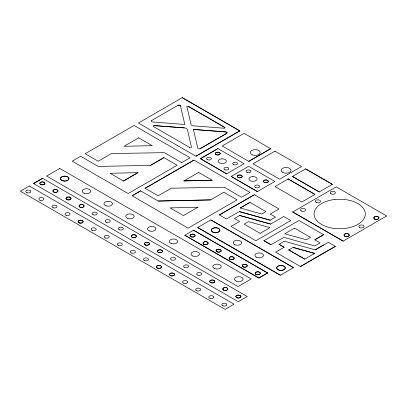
<?xml version="1.0" encoding="UTF-8"?>
<svg xmlns="http://www.w3.org/2000/svg" width="407" height="407" viewBox="0 0 407 407"><rect width="100%" height="100%" fill="white"/><g stroke="black" fill="none" stroke-linecap="round" stroke-linejoin="round"><path stroke-width="0.61" d="M186.91 106.614L191.056 124.644A3.429 1.979 0 0 0 193.096 125.819L224.181 128.236A0.783 0.453 0 0 0 224.99 127.986A0.783 0.453 0 0 0 224.842 127.467L188.324 106.334M29.329 185.963L20.35 191.173L225.03 309.345L234.01 304.161L29.329 185.989M33.588 183.506L42.567 178.322L247.247 296.545L238.273 301.729L33.588 183.557L42.567 178.322M182.275 97.68L239.794 130.891L182.275 97.655L138.4 123.011L195.92 156.222L239.794 130.891L195.92 156.222M151.602 120.553L177.788 105.413A1.608 0.931 0 0 1 179.441 105.189A1.608 0.931 0 0 1 180.52 105.947L184.834 124.491L152.432 121.947A1.552 0.895 0 0 1 151.602 120.553L151.602 120.528M138.68 137.82L124.043 146.296L152.254 145.681L138.68 137.846M123.474 181.008L137.948 172.629L123.474 181.008L110.134 173.28L137.948 172.629M150.682 165.303L163.95 157.616L177.162 165.242L128.195 193.539L72.202 161.187L80.693 156.283L98.26 166.453L150.682 165.278L163.95 157.616M200.046 148.758L226.928 133.211A1.547 0.895 0 0 0 225.737 131.944L193.442 129.431L225.737 131.97A1.547 0.895 0 0 1 226.928 133.237L200.046 148.758A1.435 0.829 0 0 1 197.807 148.158L193.442 129.431M181.67 162.668L190.059 157.799L134.066 125.468L85.19 153.714L98.194 161.223L111.411 153.561L164.377 152.656L181.67 162.642M132.127 195.787L140.624 190.883L158.191 201.048L210.607 199.898L223.875 192.216L237.088 199.868L188.12 228.139L132.127 195.813L140.624 190.908M145.116 188.314L193.991 160.068L249.984 192.419L241.595 197.263L224.303 187.251L171.337 188.187L158.12 195.818L145.116 188.288L193.991 160.093M200.432 158.679L217.938 148.57L244.124 163.716L226.618 173.825L200.432 158.679L226.618 173.825M200.432 158.705L217.938 148.57M183.969 180.896L198.606 172.415L212.179 180.281L183.969 180.896L212.179 180.281M248.769 161.36L270.686 148.682L248.769 161.36L222.191 145.986L244.103 133.338L270.686 148.708M231.171 176.45L248.677 166.321L274.862 181.466L257.361 191.57L231.171 176.424L257.361 191.57M219.378 214.952L254.365 194.724L279.024 208.984L270.202 214.077L275.554 217.165L270.263 220.212L239.341 211.599L226.358 218.981L219.378 214.921L254.365 194.75M293.518 267.633L280.377 275.249L197.705 227.518L210.846 219.902L293.518 267.658L210.846 219.928M184.819 235.261L193.539 230.179L267.608 272.939L258.888 278.027L184.819 235.261L258.888 277.976L267.608 272.939M288.141 178.953L275.01 186.559L301.816 202.035L314.947 194.429L288.141 178.953L314.947 194.429M292.465 176.48L305.596 168.874L332.407 184.351L319.271 191.956L292.465 176.48L319.271 191.956M240.206 207.992L249.959 202.36L265.913 211.599L261.732 214.011L240.206 208.018L249.959 202.36M239.703 215.445L234.417 218.523L239.586 221.51L231.049 226.44L255.855 240.761L290.781 220.574L283.735 216.504L270.63 224.084L239.703 215.471L270.63 224.084M292.74 212.001L336.228 186.869L386.65 215.98L343.162 241.112L292.74 211.976L343.162 241.112M260.119 233.369L270.019 227.625L248.494 221.632L244.164 224.13L260.119 233.338M263.96 240.715L298.952 220.492L323.606 234.753L314.789 239.84L320.136 242.928L314.85 245.976L283.923 237.337L270.94 244.744L263.96 240.715L270.94 244.744M294.541 228.129L284.793 233.786L306.318 239.779L310.495 237.367L294.541 228.154M278.999 244.292L284.289 241.214L315.211 249.852L328.317 242.267L335.368 246.362L300.437 266.529L275.636 252.182L284.172 247.253L278.999 244.266L284.172 247.278M288.751 249.923L293.081 247.395L314.606 253.393L304.706 259.132L288.751 249.923L304.706 259.132M314.789 239.815L323.606 234.727M323.677 244.973L315.211 249.852M300.437 266.529L335.368 246.337M153.938 125.56L184.274 127.869A3.724 2.147 0 0 1 187.464 129.736L191.473 147.202A1.206 0.697 0 0 1 189.942 147.639L153.297 126.46A1.313 0.758 0 0 1 153.938 125.585L184.274 127.895M334.895 199.486L341.565 199.237A25.595 14.779 0 0 1 365.252 213.126A25.595 14.779 0 0 1 344.495 228.495L337.825 228.739A25.595 14.779 0 0 1 314.143 214.83A25.595 14.779 0 0 1 334.895 199.461M158.191 201.048L210.607 199.898M239.341 211.599L270.263 220.212M314.606 253.419L293.081 247.395M189.662 147.532L189.245 147.288M305.596 168.9L332.407 184.376M188.238 106.334L224.842 127.467M280.377 275.249L197.705 227.518M267.608 272.99L193.539 230.179M180.52 105.947L180.52 105.973A1.608 0.931 0 0 0 179.441 105.215A1.608 0.931 0 0 0 177.788 105.438L177.788 105.438M186.91 106.639A0.941 0.544 0 0 1 188.105 106.298M59.773 168.447L46.627 176.063L238.049 286.579L251.195 278.968L59.773 168.473M274.949 151.145L253.037 163.823L279.619 179.172L301.531 166.494L274.949 151.17M197.873 207.224L183.404 215.608L170.06 207.906L197.873 207.249M222.008 158.827L220.965 158.974A4.09 2.361 0 0 0 218.269 161.671A4.09 2.361 0 0 0 222.548 163.568L223.596 163.421A4.09 2.361 0 0 0 226.287 160.75A4.09 2.361 0 0 0 222.008 158.852M252.752 176.577L251.704 176.724A4.09 2.361 0 0 0 249.008 179.421A4.09 2.361 0 0 0 253.286 181.313L254.334 181.166A4.09 2.361 0 0 0 257.031 178.495A4.09 2.361 0 0 0 252.752 176.602M26.999 192.735A2.518 1.455 0 0 0 30.83 191.529A2.518 1.455 0 0 0 27.106 190.217A2.518 1.455 0 0 0 26.999 192.735M40.069 200.254A2.518 1.455 0 0 0 43.9 199.048A2.518 1.455 0 0 0 40.176 197.736A2.518 1.455 0 0 0 40.069 200.254M53.139 207.799A2.518 1.455 0 0 0 56.97 206.593A2.518 1.455 0 0 0 53.246 205.281A2.518 1.455 0 0 0 53.139 207.799M66.209 215.344A2.518 1.455 0 0 0 70.04 214.138A2.518 1.455 0 0 0 66.31 212.825A2.518 1.455 0 0 0 66.209 215.344M79.273 222.914A2.518 1.455 0 0 0 83.104 221.708A2.518 1.455 0 0 0 79.38 220.37A2.518 1.455 0 0 0 79.273 222.888A2.518 1.455 0 0 0 83.104 221.683A2.518 1.455 0 0 0 79.38 220.396A2.518 1.455 0 0 0 79.273 222.914M92.343 230.459A2.518 1.455 0 0 0 96.174 229.253A2.518 1.455 0 0 0 92.45 227.94A2.518 1.455 0 0 0 92.343 230.459M105.413 238.003A2.518 1.455 0 0 0 109.244 236.798A2.518 1.455 0 0 0 105.52 235.485A2.518 1.455 0 0 0 105.413 238.003M118.483 245.548A2.518 1.455 0 0 0 122.314 244.342A2.518 1.455 0 0 0 118.585 243.03A2.518 1.455 0 0 0 118.483 245.548M131.547 253.068A2.518 1.455 0 0 0 135.383 251.862A2.518 1.455 0 0 0 131.654 250.549A2.518 1.455 0 0 0 131.547 253.068M144.617 260.612A2.518 1.455 0 0 0 148.448 259.407A2.518 1.455 0 0 0 144.724 258.094A2.518 1.455 0 0 0 144.617 260.612M157.687 268.182A2.518 1.455 0 0 0 161.518 266.977A2.518 1.455 0 0 0 157.794 265.639A2.518 1.455 0 0 0 157.687 268.157A2.518 1.455 0 0 0 161.518 266.951A2.518 1.455 0 0 0 157.794 265.664A2.518 1.455 0 0 0 157.687 268.182M170.757 275.732A2.518 1.455 0 0 0 174.588 274.522A2.518 1.455 0 0 0 170.859 273.209A2.518 1.455 0 0 0 170.757 275.702A2.518 1.455 0 0 0 174.588 274.496A2.518 1.455 0 0 0 170.859 273.183A2.518 1.455 0 0 0 170.757 275.732M183.822 283.252A2.518 1.455 0 0 0 187.658 282.041A2.518 1.455 0 0 0 183.928 280.728A2.518 1.455 0 0 0 183.822 283.252M196.891 290.822A2.518 1.455 0 0 0 200.722 289.611A2.518 1.455 0 0 0 196.998 288.304A2.518 1.455 0 0 0 196.891 290.822M209.961 298.367A2.518 1.455 0 0 0 213.792 297.161A2.518 1.455 0 0 0 210.068 295.848A2.518 1.455 0 0 0 209.961 298.367M223.031 305.911A2.518 1.455 0 0 0 226.862 304.706A2.518 1.455 0 0 0 223.133 303.393A2.518 1.455 0 0 0 223.031 305.911M236.589 281.237A4.238 2.447 0 0 0 243.025 279.197A4.238 2.447 0 0 0 236.747 276.999A4.238 2.447 0 0 0 236.589 281.237M190.751 236.609A2.528 1.46 0 0 0 194.973 235.943A2.528 1.46 0 0 0 191.86 234.162A2.528 1.46 0 0 0 190.751 236.609A2.528 1.46 0 0 0 194.973 235.994A2.528 1.46 0 0 0 191.86 234.218A2.528 1.46 0 0 0 190.751 236.66M203.8 244.144A2.528 1.46 0 0 0 208.023 243.472A2.528 1.46 0 0 0 204.909 241.697A2.528 1.46 0 0 0 203.8 244.144M216.85 251.674A2.528 1.46 0 0 0 221.067 251.007A2.528 1.46 0 0 0 217.959 249.232A2.528 1.46 0 0 0 216.85 251.674A2.528 1.46 0 0 0 221.067 251.058A2.528 1.46 0 0 0 217.959 249.282A2.528 1.46 0 0 0 216.85 251.73M229.899 259.208A2.528 1.46 0 0 0 234.117 258.542A2.528 1.46 0 0 0 231.008 256.766A2.528 1.46 0 0 0 229.899 259.208M242.948 266.743A2.528 1.46 0 0 0 247.166 266.076A2.528 1.46 0 0 0 244.058 264.301A2.528 1.46 0 0 0 242.948 266.743M255.993 274.277A2.528 1.46 0 0 0 260.215 273.611A2.528 1.46 0 0 0 257.107 271.835A2.528 1.46 0 0 0 255.993 274.277M212.647 231.965A4.268 2.462 0 0 0 219.765 230.815A4.268 2.462 0 0 0 214.479 227.834A4.268 2.462 0 0 0 212.647 231.965A4.268 2.462 0 0 0 219.765 230.84A4.268 2.462 0 0 0 214.479 227.859A4.268 2.462 0 0 0 212.647 231.99M234.432 244.541A4.268 2.462 0 0 0 241.549 243.391A4.268 2.462 0 0 0 236.263 240.41A4.268 2.462 0 0 0 234.432 244.541M256.217 257.122A4.268 2.462 0 0 0 263.334 255.967A4.268 2.462 0 0 0 258.048 252.986A4.268 2.462 0 0 0 256.217 257.122M278.001 269.699A4.268 2.462 0 0 0 285.119 268.549A4.268 2.462 0 0 0 279.833 265.562A4.268 2.462 0 0 0 278.001 269.699A4.268 2.462 0 0 0 285.119 268.574A4.268 2.462 0 0 0 279.833 265.588A4.268 2.462 0 0 0 278.001 269.724M331.039 193.813A2.584 1.491 0 0 0 335.327 193.076A2.584 1.491 0 0 0 332.066 191.3A2.584 1.491 0 0 0 331.039 193.813M316.158 202.406A2.584 1.491 0 0 0 320.446 201.663A2.584 1.491 0 0 0 317.19 199.888A2.584 1.491 0 0 0 316.158 202.406M301.282 210.994A2.584 1.491 0 0 0 305.571 210.251A2.584 1.491 0 0 0 302.315 208.481A2.584 1.491 0 0 0 301.282 210.994M374.623 218.981A2.584 1.491 0 0 0 378.912 218.238A2.584 1.491 0 0 0 375.656 216.463A2.584 1.491 0 0 0 374.623 218.981M359.747 227.569A2.584 1.491 0 0 0 364.036 226.826A2.584 1.491 0 0 0 360.775 225.056A2.584 1.491 0 0 0 359.747 227.569M344.866 236.157A2.584 1.491 0 0 0 349.155 235.419A2.584 1.491 0 0 0 345.899 233.643A2.584 1.491 0 0 0 344.866 236.157A2.584 1.491 0 0 0 349.155 235.444A2.584 1.491 0 0 0 345.899 233.669A2.584 1.491 0 0 0 344.866 236.187M252.152 154.782A4.97 2.869 0 0 0 260.144 152.94A4.97 2.869 0 0 0 253.383 149.868A4.97 2.869 0 0 0 252.152 154.782M282.997 172.593A4.97 2.869 0 0 0 290.995 170.752A4.97 2.869 0 0 0 284.234 167.674A4.97 2.869 0 0 0 282.997 172.593M233.74 164.733A2.417 1.394 0 0 0 237.561 163.746A2.417 1.394 0 0 0 234.167 162.327A2.417 1.394 0 0 0 233.74 164.733M224.959 169.8A2.417 1.394 0 0 0 228.78 168.813A2.417 1.394 0 0 0 225.386 167.399A2.417 1.394 0 0 0 224.959 169.8M216.356 154.721A2.417 1.394 0 0 0 220.177 153.734A2.417 1.394 0 0 0 216.783 152.294A2.417 1.394 0 0 0 216.356 154.696A2.417 1.394 0 0 0 220.177 153.709A2.417 1.394 0 0 0 216.783 152.32A2.417 1.394 0 0 0 216.356 154.721M207.575 159.768A2.417 1.394 0 0 0 211.396 158.776A2.417 1.394 0 0 0 208.002 157.361A2.417 1.394 0 0 0 207.575 159.768M247.095 172.471A2.417 1.394 0 0 0 250.916 171.484A2.417 1.394 0 0 0 247.522 170.065A2.417 1.394 0 0 0 247.095 172.471M238.319 177.538A2.417 1.394 0 0 0 242.14 176.552A2.417 1.394 0 0 0 238.746 175.107A2.417 1.394 0 0 0 238.319 177.513A2.417 1.394 0 0 0 242.14 176.526A2.417 1.394 0 0 0 238.746 175.132A2.417 1.394 0 0 0 238.319 177.538M264.479 182.509A2.417 1.394 0 0 0 268.299 181.517A2.417 1.394 0 0 0 264.906 180.077A2.417 1.394 0 0 0 264.479 182.484A2.417 1.394 0 0 0 268.299 181.491A2.417 1.394 0 0 0 264.906 180.103A2.417 1.394 0 0 0 264.479 182.509M255.698 187.576A2.417 1.394 0 0 0 259.524 186.584A2.417 1.394 0 0 0 256.125 185.17A2.417 1.394 0 0 0 255.698 187.576M62.48 180.718A4.238 2.447 0 0 0 68.92 178.678A4.238 2.447 0 0 0 62.642 176.48A4.238 2.447 0 0 0 62.48 180.693A4.238 2.447 0 0 0 68.92 178.653A4.238 2.447 0 0 0 62.642 176.455A4.238 2.447 0 0 0 62.48 180.718M84.244 193.254A4.238 2.447 0 0 0 90.68 191.219A4.238 2.447 0 0 0 84.407 189.016A4.238 2.447 0 0 0 84.244 193.254M106.008 205.82A4.238 2.447 0 0 0 112.444 203.78A4.238 2.447 0 0 0 106.171 201.582A4.238 2.447 0 0 0 106.008 205.82M127.773 218.411A4.238 2.447 0 0 0 134.208 216.371A4.238 2.447 0 0 0 127.93 214.174A4.238 2.447 0 0 0 127.773 218.411M149.537 230.952A4.238 2.447 0 0 0 155.973 228.912A4.238 2.447 0 0 0 149.695 226.714A4.238 2.447 0 0 0 149.537 230.952M171.296 243.539A4.238 2.447 0 0 0 177.737 241.504A4.238 2.447 0 0 0 171.459 239.301A4.238 2.447 0 0 0 171.296 243.539M193.06 256.079A4.238 2.447 0 0 0 199.496 254.044A4.238 2.447 0 0 0 193.223 251.841A4.238 2.447 0 0 0 193.06 256.079M214.825 268.671A4.238 2.447 0 0 0 221.26 266.631A4.238 2.447 0 0 0 214.988 264.433A4.238 2.447 0 0 0 214.825 268.671M203.8 244.195A2.528 1.46 0 0 0 208.023 243.528A2.528 1.46 0 0 0 204.909 241.748A2.528 1.46 0 0 0 203.8 244.195M229.899 259.259A2.528 1.46 0 0 0 234.117 258.593A2.528 1.46 0 0 0 231.008 256.817A2.528 1.46 0 0 0 229.899 259.259M242.948 266.794A2.528 1.46 0 0 0 247.166 266.127A2.528 1.46 0 0 0 244.058 264.352A2.528 1.46 0 0 0 242.948 266.794M255.993 274.328A2.528 1.46 0 0 0 260.215 273.662A2.528 1.46 0 0 0 257.107 271.886A2.528 1.46 0 0 0 255.993 274.328M374.623 219.007A2.584 1.491 0 0 0 378.912 218.264A2.584 1.491 0 0 0 375.656 216.488A2.584 1.491 0 0 0 374.623 219.007M145.599 244.958A2.518 1.455 0 0 0 149.43 243.752A2.518 1.455 0 0 0 145.706 242.44A2.518 1.455 0 0 0 145.599 244.958M145.599 245.009A2.518 1.455 0 0 0 149.43 243.803A2.518 1.455 0 0 0 145.706 242.491A2.518 1.455 0 0 0 145.599 245.009M158.669 252.503A2.518 1.455 0 0 0 162.5 251.297A2.518 1.455 0 0 0 158.776 249.984A2.518 1.455 0 0 0 158.669 252.503A2.518 1.455 0 0 0 162.5 251.348A2.518 1.455 0 0 0 158.776 250.035A2.518 1.455 0 0 0 158.669 252.554M171.739 260.048A2.518 1.455 0 0 0 175.57 258.842A2.518 1.455 0 0 0 171.846 257.529A2.518 1.455 0 0 0 171.739 260.048M184.809 267.592A2.518 1.455 0 0 0 188.639 266.387A2.518 1.455 0 0 0 184.91 265.074A2.518 1.455 0 0 0 184.809 267.592M197.873 275.137A2.518 1.455 0 0 0 201.704 273.931A2.518 1.455 0 0 0 197.98 272.619A2.518 1.455 0 0 0 197.873 275.137M224.013 290.227A2.518 1.455 0 0 0 227.844 289.021A2.518 1.455 0 0 0 224.12 287.708A2.518 1.455 0 0 0 224.013 290.227M224.013 290.277A2.518 1.455 0 0 0 227.844 289.072A2.518 1.455 0 0 0 224.12 287.759A2.518 1.455 0 0 0 224.013 290.277M210.943 282.682A2.518 1.455 0 0 0 214.774 281.476A2.518 1.455 0 0 0 211.05 280.164A2.518 1.455 0 0 0 210.943 282.682M210.943 282.733A2.518 1.455 0 0 0 214.774 281.527A2.518 1.455 0 0 0 211.05 280.214A2.518 1.455 0 0 0 210.943 282.733M237.083 297.771A2.518 1.455 0 0 0 240.913 296.566A2.518 1.455 0 0 0 237.184 295.253A2.518 1.455 0 0 0 237.083 297.771M237.083 297.822A2.518 1.455 0 0 0 240.913 296.617A2.518 1.455 0 0 0 237.184 295.304A2.518 1.455 0 0 0 237.083 297.822M119.465 229.869A2.518 1.455 0 0 0 123.296 228.658A2.518 1.455 0 0 0 119.572 227.35A2.518 1.455 0 0 0 119.465 229.869M106.395 222.324A2.518 1.455 0 0 0 110.226 221.113A2.518 1.455 0 0 0 106.502 219.8A2.518 1.455 0 0 0 106.395 222.324M93.325 214.83A2.518 1.455 0 0 0 97.156 213.619A2.518 1.455 0 0 0 93.432 212.312A2.518 1.455 0 0 0 93.325 214.83M132.534 237.413A2.518 1.455 0 0 0 136.365 236.202A2.518 1.455 0 0 0 132.636 234.895A2.518 1.455 0 0 0 132.534 237.413M132.534 237.464A2.518 1.455 0 0 0 136.365 236.258A2.518 1.455 0 0 0 132.636 234.946A2.518 1.455 0 0 0 132.534 237.464M41.051 184.595A2.518 1.455 0 0 0 44.882 183.389A2.518 1.455 0 0 0 41.158 182.077A2.518 1.455 0 0 0 41.051 184.595M41.051 184.646A2.518 1.455 0 0 0 44.882 183.44A2.518 1.455 0 0 0 41.158 182.127A2.518 1.455 0 0 0 41.051 184.646M54.121 192.14A2.518 1.455 0 0 0 57.952 190.934A2.518 1.455 0 0 0 54.228 189.621A2.518 1.455 0 0 0 54.121 192.14M54.121 192.196A2.518 1.455 0 0 0 57.952 190.985A2.518 1.455 0 0 0 54.228 189.672A2.518 1.455 0 0 0 54.121 192.196M67.191 199.684A2.518 1.455 0 0 0 71.022 198.479A2.518 1.455 0 0 0 67.297 197.166A2.518 1.455 0 0 0 67.191 199.684M67.191 199.74A2.518 1.455 0 0 0 71.022 198.53A2.518 1.455 0 0 0 67.297 197.217A2.518 1.455 0 0 0 67.191 199.74M80.26 207.229A2.518 1.455 0 0 0 84.091 206.023A2.518 1.455 0 0 0 80.362 204.711A2.518 1.455 0 0 0 80.26 207.229A2.518 1.455 0 0 0 84.091 206.074A2.518 1.455 0 0 0 80.362 204.767A2.518 1.455 0 0 0 80.26 207.285"/></g></svg>
